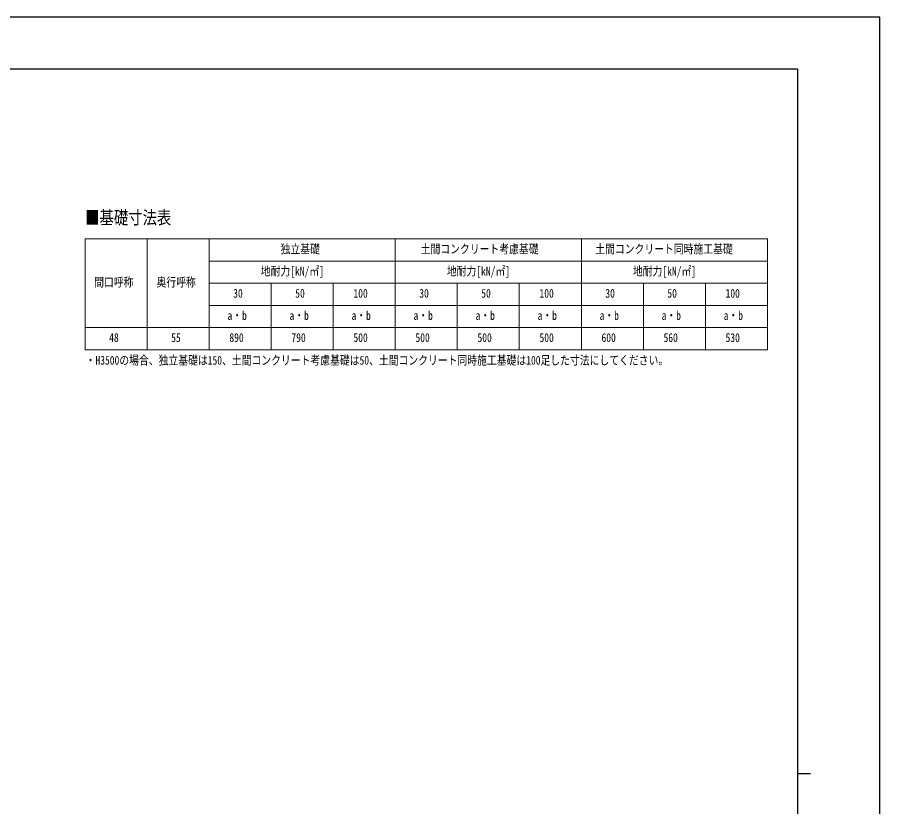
# Model space of a CAD drawing. Units: millimetres, scale not verified. Extents: x -12615 to 12615, y -8910 to 8910.
# Drawn here: x 2880 to 12615, y 0 to 8910 of the extents above; entities that cross this region are included whole.
import ezdxf
from ezdxf.enums import TextEntityAlignment as Align

# ---------------------------------------------------------------- set-up
doc = ezdxf.new("R2010")
doc.units = ezdxf.units.MM
doc.header["$LTSCALE"] = 40
doc.layers.add('0-1_TABLE1', color=7, linetype='Continuous', lineweight=18)
doc.layers.add('0-2_USER1', color=3, linetype='Continuous')
doc.layers.add('0-7_YKK_ZWAK', color=7, linetype='Continuous')
doc.styles.add('ＭＳ ゴシック', font='')
doc.styles.get('ＭＳ ゴシック').set_extended_font_data('MS Gothic')

msp = doc.modelspace()

# ---------------------------------------------------------------- linework, layer by layer
at = {"layer": '0-1_TABLE1'}
for p, q in [((3646.94, 6407.77), (11346.94, 6407.77)), ((3646.94, 6407.77), (3646.94, 5157.77)), ((4346.94, 6407.77), (4346.94, 5157.77)), ((5046.94, 6407.77), (5046.94, 5157.77)), ((7146.94, 6407.77), (7146.94, 5157.77)), ((9246.94, 6407.77), (9246.94, 5157.77)), ((5046.94, 6157.77), (11346.94, 6157.77)), ((5046.94, 5907.77), (11346.94, 5907.77)), ((5746.94, 5907.77), (5746.94, 5157.77)), ((6446.94, 5907.77), (6446.94, 5157.77)), ((7846.94, 5907.77), (7846.94, 5157.77)), ((8546.94, 5907.77), (8546.94, 5157.77)), ((9946.94, 5907.77), (9946.94, 5157.77)), ((10646.94, 5907.77), (10646.94, 5157.77)), ((5046.94, 5657.77), (11346.94, 5657.77)), ((3646.94, 5407.77), (11346.94, 5407.77)), ((3646.94, 5157.77), (11346.94, 5157.77))]:
    msp.add_line(p, q, dxfattribs=at)
msp.add_lwpolyline([(11346.94, 6407.77), (11346.94, 5907.77), (11346.94, 5157.77)], dxfattribs=at)
at = {"layer": '0-7_YKK_ZWAK'}
for p, q in [((11685.06, 8325), (-11714.94, 8325)), ((11685.06, 8325), (11685.06, -7575)), ((11685.06, 375), (11835.06, 375))]:
    msp.add_line(p, q, dxfattribs=at)
msp.add_lwpolyline([(-12615, -8910), (12615, -8910), (12615, 8910), (-12615, 8910)], close=True, dxfattribs=at)

# ---------------------------------------------------------------- texts
at = {"layer": '0-1_TABLE1', "style": 'ＭＳ ゴシック', "width": 0.8}
for s, p in [('独立基礎', (5852.14, 6215.27)), ('土間コンクリート考慮基礎', (7433.74, 6215.27)), ('土間コンクリート同時施工基礎', (9404.14, 6215.27)), ('地耐力[kN/㎡]', (5628.94, 5965.27)), ('地耐力[kN/㎡]', (7728.94, 5965.27)), ('地耐力[kN/㎡]', (9828.94, 5965.27)), ('間口呼称', (3748.54, 5840.27)), ('奥行呼称', (4452.14, 5840.27)), ('30', (5317.74, 5715.27)), ('50', (6017.74, 5715.27)), ('100', (6674.54, 5715.27)), ('30', (7417.74, 5715.27)), ('50', (8117.74, 5715.27)), ('100', (8774.54, 5715.27)), ('30', (9517.74, 5715.27)), ('50', (10217.74, 5715.27)), ('100', (10874.54, 5715.27)), ('a・b', (5252.94, 5465.27)), ('a・b', (5952.94, 5465.27)), ('a・b', (6652.94, 5465.27)), ('a・b', (7352.94, 5465.27)), ('a・b', (8052.94, 5465.27)), ('a・b', (8752.94, 5465.27)), ('a・b', (9452.94, 5465.27)), ('a・b', (10152.94, 5465.27)), ('a・b', (10852.94, 5465.27)), ('48', (3917.74, 5215.27)), ('55', (4617.74, 5215.27)), ('890', (5274.54, 5215.27)), ('790', (5974.54, 5215.27)), ('500', (6674.54, 5215.27)), ('500', (7374.54, 5215.27)), ('500', (8074.54, 5215.27)), ('500', (8774.54, 5215.27)), ('600', (9474.54, 5215.27)), ('560', (10174.54, 5215.27)), ('530', (10874.54, 5215.27))]:
    msp.add_text(s, height=98.97, dxfattribs=at).set_placement(p, align=Align.BOTTOM_LEFT)
at = {"layer": '0-2_USER1', "style": 'ＭＳ ゴシック', "width": 0.8}
for s, height, p in [('■基礎寸法表', 148.5, (3646.43, 6530.53)), ('・H3500の場合、独立基礎は150、土間コンクリート考慮基礎は50、土間コンクリート同時施工基礎は100足した寸法にしてください。', 98.97, (3652.11, 4959.27))]:
    msp.add_text(s, height=height, dxfattribs=at).set_placement(p, align=Align.BOTTOM_LEFT)

doc.saveas('drawing.dxf')
